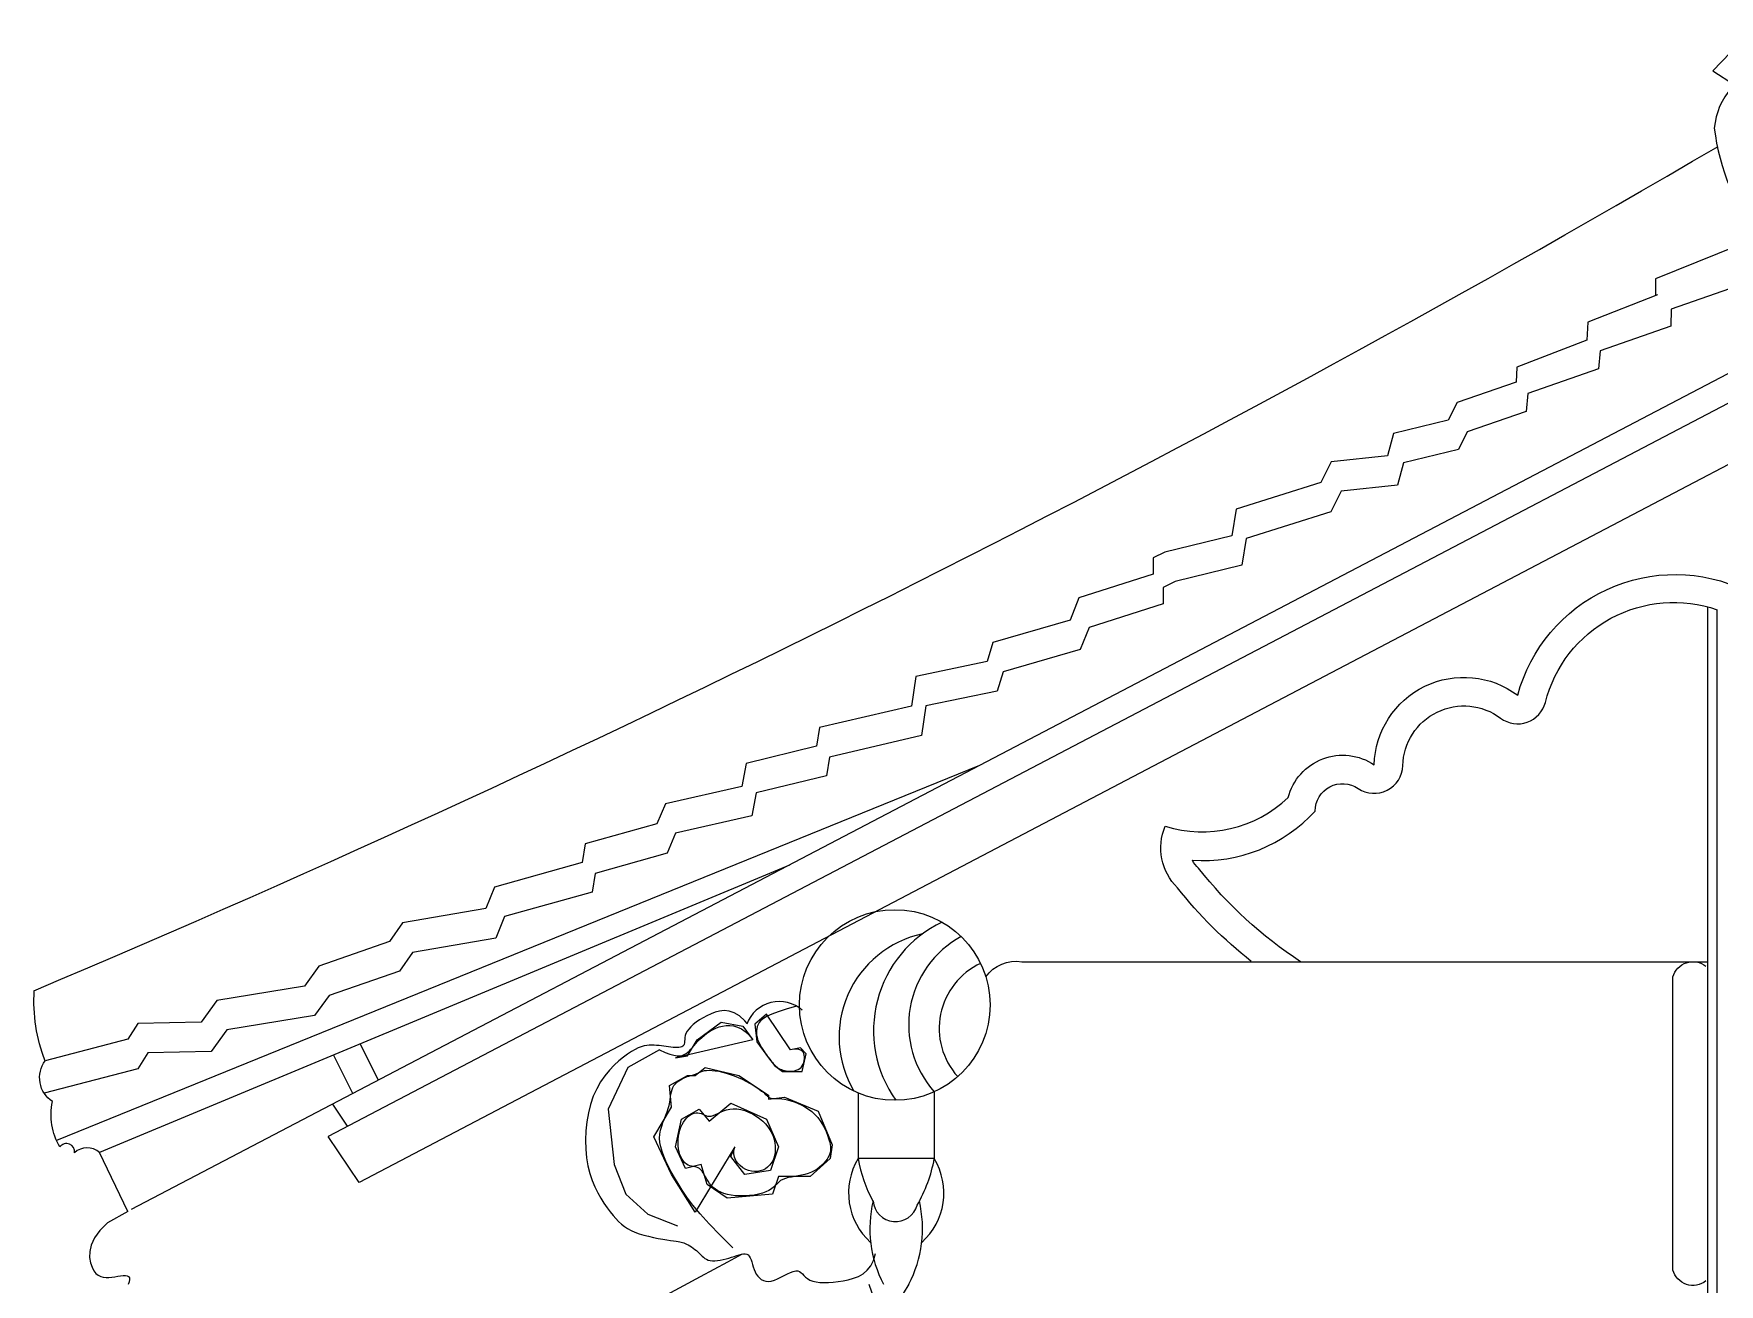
# Model space of a CAD drawing. Header units: metres. Extents: x 2417 to 8168, y 646 to 5953.
# Drawn here: x 2674 to 4442, y 4253 to 5565 of the extents above; entities that cross this region are included whole.
import ezdxf

# ---------------------------------------------------------------- set-up
doc = ezdxf.new("R2010")
doc.units = ezdxf.units.M
for name, color, linetype in [('3', 3, 'Continuous'), ('4', 4, 'Continuous'), ('7', 7, 'Continuous'), ('BH', 3, 'Continuous')]:
    doc.layers.add(name, color=color, linetype=linetype)

msp = doc.modelspace()

# ---------------------------------------------------------------- hatches: boundary and pattern name
at = {"layer": 'BH'}
h = msp.add_hatch(dxfattribs=at)
h.set_pattern_fill('ANSI31', scale=50)
h.paths.add_polyline_path([(3008.58, 4452.66), (3035.22, 4466.61), (3016.13, 4504.74), (2988.32, 4493.15)])

# ---------------------------------------------------------------- linework, layer by layer
at = {"layer": '3'}
for p, q in [((4554.5, 5262.19), (3665.81, 4796.78)), ((4556.92, 5232.17), (2982.72, 4407.75)), ((4558, 5168.68), (3015.1, 4359.24)), ((4439.84, 3738.77), (4439.84, 4960.3)), ((3665.81, 4796.78), (2697.67, 4403.36)), ((3665.81, 4796.78), (2776.07, 4330.92)), ((3466.61, 4692.45), (2742.8, 4390.84)), ((3002.94, 4418.33), (2987.46, 4441.52)), ((3015.1, 4359.24), (2982.72, 4407.75))]:
    msp.add_line(p, q, dxfattribs=at)
for points in [[(3951.02, 4591.34, -0.06), (3873.62, 4668.67, -0.31), (3860.71, 4733.11, 0.27), (3989.73, 4763.18, -0.52), (4080.04, 4797.55, -0.61), (4230.55, 4870.59, -0.47), (4469.6, 4980.43)], [(4002.74, 4590.96, -0.08), (3895.8, 4688.99, -0.1), (3889.18, 4697.61, 0.23), (4018.01, 4749.13, -0.6), (4063.08, 4772.81, 0.59), (4110.03, 4796.76, -0.61), (4212.62, 4846.54, 0.53), (4259.58, 4863.02, -0.44), (4439.84, 4960.3, -0.39)], [(3672.62, 4575.07, -0.29), (3710.37, 4590.96), (4429.84, 4590.96)], [(4427.84, 4256.11, -0.54), (4393.4, 4267.43), (4393.4, 4575.01, -0.54), (4427.84, 4586.33)]]:
    msp.add_lwpolyline(points, format="xyb", dxfattribs=at)
for centre, radius, start, end in [((3629.18, 4511.94), 110.66, 102.07, 210.81), ((3680.82, 4518.64), 126.07, 115.48, 215.41), ((3696.82, 4524.82), 105.23, 118.44, 221.89), ((3698.73, 4521.04), 75.17, 114.92, 222.26), ((3648.64, 4282.22), 103.11, 196.73, 270.67), ((3764.08, 4143.65), 203.83, 147.71, 198.22)]:
    msp.add_arc(centre, radius, start, end, dxfattribs=at)
at = {"layer": '4'}
for p, q in [((4429.84, 3738.77), (4429.84, 4963.27)), ((3008.61, 4452.59), (2988.32, 4493.15)), ((3035.25, 4466.55), (3016.13, 4504.74)), ((3538.49, 4453.33), (3538.49, 4384.42)), ((3618.49, 4454.57), (3618.49, 4384.42)), ((2772.45, 4328.91), (2742.8, 4390.84)), ((3618.49, 4384.42), (3538.49, 4384.42))]:
    msp.add_line(p, q, dxfattribs=at)
for points in [[(4472.53, 5564.74), (4435.15, 5525.77), (4457.9, 5511.16)], [(4560.64, 5363.24), (4461.17, 5324.17), (4460.7, 5299.8), (4391.47, 5275.66), (4391.13, 5257.94)], [(4483.55, 5351.27), (4374.95, 5307.43), (4375.2, 5289.71)], [(4377.29, 5290.67), (4303.98, 5262.19), (4303.02, 5243.34)], [(4391.13, 5257.94), (4316.9, 5231.92), (4315.31, 5213.12)], [(4303.02, 5243.34), (4229.71, 5214.86), (4228.92, 5199.19)], [(4228.92, 5199.19), (4166.98, 5177.85), (4157.64, 5159.2), (4100.08, 5145.21), (4093.85, 5121.9), (4034.73, 5115.68), (4023.84, 5093.92), (3935.16, 5065.94), (3930.49, 5037.97), (3860.48, 5020.87), (3848.03, 5014.65), (3848.03, 4997.55), (3770.24, 4972.69), (3760.9, 4949.37), (3680, 4926.06), (3673.77, 4905.85), (3599.09, 4890.31), (3594.43, 4859.22), (3497.96, 4836.66), (3494.95, 4817.07), (3421.02, 4798.98), (3416.49, 4774.87), (3336.53, 4756.78), (3327.48, 4735.68), (3252.05, 4714.58), (3249.03, 4694.99), (3157, 4669.37), (3147.95, 4646.76), (3060.44, 4631.69), (3046.86, 4612.1), (2972.94, 4586.47), (2957.85, 4565.37), (2865.82, 4550.3), (2849.22, 4527.69), (2782.84, 4526.19), (2772.28, 4509.61), (2685.75, 4487.06)], [(4228.92, 5199.19), (4166.98, 5177.85), (4157.64, 5159.2), (4100.08, 5145.21), (4093.85, 5121.9), (4034.73, 5115.68), (4023.84, 5093.92), (3935.16, 5065.94), (3930.49, 5037.97), (3860.48, 5020.87), (3848.03, 5014.65), (3848.03, 4997.55), (3770.24, 4972.69), (3760.9, 4949.37), (3680, 4926.06), (3673.77, 4905.85), (3599.09, 4890.31), (3594.43, 4859.22), (3497.96, 4836.66), (3494.95, 4817.07), (3421.02, 4798.98), (3416.49, 4774.87), (3336.53, 4756.78), (3327.48, 4735.68), (3252.05, 4714.58), (3249.03, 4694.99), (3157, 4669.37), (3147.95, 4646.76), (3060.44, 4631.69), (3046.86, 4612.1), (2972.94, 4586.47), (2957.85, 4565.37), (2865.82, 4550.3), (2849.22, 4527.69), (2782.84, 4526.19), (2772.28, 4509.61), (2685.75, 4487.06)], [(4315.31, 5213.12), (4241.09, 5187.11), (4239.5, 5168.3)], [(4315.31, 5213.12), (4241.09, 5187.11), (4239.5, 5168.3)], [(4239.5, 5168.3), (4177.56, 5146.96), (4168.23, 5128.31), (4110.66, 5114.32), (4104.44, 5091.01), (4045.32, 5084.79), (4034.43, 5063.03), (3945.74, 5035.05), (3941.07, 5007.08), (3871.06, 4989.98), (3858.61, 4983.76), (3858.61, 4966.67), (3780.82, 4941.8), (3771.49, 4918.48), (3690.58, 4895.17), (3684.36, 4874.96), (3609.68, 4859.42), (3605.01, 4828.34), (3508.55, 4805.78), (3505.53, 4786.18), (3431.61, 4768.1), (3427.08, 4743.98), (3347.12, 4725.9), (3338.07, 4704.8), (3262.63, 4683.7), (3259.61, 4664.1), (3167.58, 4638.48), (3158.53, 4615.87), (3071.03, 4600.8), (3057.45, 4581.21), (2983.52, 4555.59), (2968.44, 4534.48), (2876.4, 4519.41), (2859.81, 4496.81), (2793.43, 4495.3), (2782.86, 4478.72), (2684.68, 4453.13)], [(2772.45, 4328.91), (2751.28, 4317.16), (2743.03, 4309.02), (2737.4, 4301.17), (2734.01, 4293.73), (2732.46, 4286.82), (2732.35, 4280.54), (2733.3, 4275.03), (2734.9, 4270.41), (2736.83, 4266.75), (2739, 4263.98), (2741.39, 4261.99), (2743.97, 4260.68), (2746.7, 4259.94), (2749.58, 4259.66), (2752.56, 4259.73), (2755.63, 4260.04), (2758.75, 4260.48), (2761.83, 4260.96), (2764.77, 4261.39), (2767.48, 4261.67), (2769.86, 4261.71), (2771.81, 4261.41), (2773.24, 4260.68), (2774.04, 4259.44), (2774.15, 4257.59), (2773.68, 4255.16), (2772.76, 4252.17)], [(3333.78, 4239.51), (3373.04, 4260.59), (3402, 4276.16), (3417.4, 4284.44)]]:
    msp.add_lwpolyline(points, dxfattribs=at)
for points in [[(4493.65, 5530.64, 0.33), (4436.77, 5465.7, 0.14), (4485.53, 5348.81)], [(2742.8, 4390.84, 0.38), (2716.42, 4390.55, 0.78), (2701.08, 4396.68, -0.19), (2693.41, 4444.17, -0.43), (2685.75, 4487.06, -0.11), (2674.27, 4560.74, -0.11)]]:
    msp.add_lwpolyline(points, format="xyb", dxfattribs=at)
msp.add_circle((3577.06, 4545.59), 100, dxfattribs=at)
msp.add_arc((-3219.83, 18519.24), 15151.9, 292.89, 300.37, dxfattribs=at)
at = {"layer": '7'}
msp.add_line((2748.62, 4387.49), (2748.62, 4387.49), dxfattribs=at)
for points in [[(3422.05, 4526.22), (3419.88, 4528.85), (3414.07, 4534.09), (3408.52, 4537.47), (3403.22, 4539.25), (3398.15, 4539.73), (3393.31, 4539.19), (3388.67, 4537.91), (3384.23, 4536.16), (3379.97, 4534.19), (3375.94, 4532.08), (3372.18, 4529.85), (3368.74, 4527.53), (3365.67, 4525.15), (3363.01, 4522.75), (3360.8, 4520.35), (3359.11, 4517.99), (3357.94, 4515.69), (3357.2, 4513.48), (3356.79, 4511.38), (3356.6, 4509.42), (3356.5, 4507.63), (3356.38, 4506.02), (3356.13, 4504.62), (3355.64, 4503.45), (3354.82, 4502.54), (3353.68, 4501.86), (3352.25, 4501.4), (3350.58, 4501.12), (3348.69, 4501), (3346.63, 4501.02), (3344.43, 4501.15), (3342.13, 4501.38), (3339.76, 4501.66), (3337.33, 4501.99), (3334.86, 4502.34), (3332.34, 4502.67), (3329.8, 4502.98), (3327.22, 4503.23), (3324.63, 4503.39), (3322.04, 4503.45), (3319.43, 4503.38), (3316.77, 4503.11), (3314, 4502.59), (3311.08, 4501.77), (3307.94, 4500.56), (3304.55, 4498.93), (3300.83, 4496.79), (3296.74, 4494.11), (3292.27, 4490.81), (3287.51, 4486.89), (3282.6, 4482.34), (3277.69, 4477.15), (3272.91, 4471.31), (3268.39, 4464.81), (3264.28, 4457.64), (3260.71, 4449.81), (3257.8, 4441.32), (3255.56, 4432.31), (3253.97, 4422.96), (3253, 4413.42), (3252.66, 4403.87), (3252.92, 4394.47), (3253.76, 4385.38), (3255.17, 4376.78), (3257.12, 4368.79), (3259.53, 4361.42), (3262.3, 4354.65), (3265.35, 4348.44), (3268.57, 4342.76), (3271.88, 4337.6), (3275.18, 4332.91), (3278.38, 4328.67), (3281.42, 4324.85), (3284.34, 4321.42), (3287.24, 4318.35), (3290.21, 4315.6), (3293.31, 4313.15), (3296.65, 4310.95), (3300.31, 4308.98), (3304.37, 4307.21), (3308.87, 4305.6), (3313.72, 4304.15), (3318.76, 4302.86), (3323.86, 4301.72), (3328.85, 4300.72), (3333.6, 4299.86), (3337.96, 4299.14), (3341.78, 4298.56), (3344.97, 4298.1), (3347.58, 4297.73), (3349.71, 4297.42), (3351.49, 4297.13), (3353, 4296.82), (3354.35, 4296.46), (3355.66, 4296.02), (3357.03, 4295.44), (3358.53, 4294.71), (3360.16, 4293.84), (3361.88, 4292.84), (3363.65, 4291.72), (3365.44, 4290.51), (3367.21, 4289.21), (3368.92, 4287.85), (3370.54, 4286.44), (3372.04, 4285.01), (3373.47, 4283.58), (3374.87, 4282.2), (3376.3, 4280.91), (3377.81, 4279.74), (3379.46, 4278.75), (3381.29, 4277.97), (3383.36, 4277.44), (3385.71, 4277.2), (3388.29, 4277.21), (3391.06, 4277.44), (3393.97, 4277.88), (3396.96, 4278.47), (3399.97, 4279.2), (3402.96, 4280.02), (3405.88, 4280.91), (3408.67, 4281.82), (3411.31, 4282.7), (3413.8, 4283.47), (3416.1, 4284.06), (3418.21, 4284.42), (3420.11, 4284.46), (3421.78, 4284.12), (3423.2, 4283.33), (3424.38, 4282.04), (3425.36, 4280.33), (3426.2, 4278.26), (3426.97, 4275.93), (3427.72, 4273.42), (3428.51, 4270.82), (3429.41, 4268.21), (3430.48, 4265.68), (3431.76, 4263.3), (3433.28, 4261.14), (3435.03, 4259.26), (3437.02, 4257.72), (3439.25, 4256.56), (3441.73, 4255.85), (3444.47, 4255.64), (3447.45, 4255.99), (3450.69, 4256.92), (3454.09, 4258.29), (3457.58, 4259.96), (3461.05, 4261.74), (3464.43, 4263.47), (3467.62, 4264.99), (3470.54, 4266.13), (3473.09, 4266.72), (3475.22, 4266.64), (3477.03, 4265.98), (3478.63, 4264.87), (3480.15, 4263.43), (3481.72, 4261.79), (3483.47, 4260.1), (3485.52, 4258.46), (3487.99, 4257.02), (3490.98, 4255.89), (3494.48, 4255.06), (3498.41, 4254.54), (3502.74, 4254.32), (3507.39, 4254.38), (3512.33, 4254.71), (3517.48, 4255.31), (3522.81, 4256.16), (3528.23, 4257.28), (3533.62, 4258.8), (3538.83, 4260.86), (3543.7, 4263.62), (3548.1, 4267.24), (3551.87, 4271.86), (3554.86, 4277.63), (3556.93, 4284.71)], [(3330.35, 4498.61), (3330.35, 4498.61), (3336.12, 4495.92), (3341.02, 4494.02), (3345.15, 4492.83), (3348.63, 4492.27), (3351.55, 4492.25), (3354.03, 4492.69), (3356.17, 4493.51), (3358.07, 4494.63), (3359.83, 4495.96), (3361.51, 4497.48), (3363.14, 4499.17), (3364.78, 4501.01), (3366.47, 4502.96), (3368.25, 4505.02), (3370.17, 4507.15), (3372.27, 4509.34), (3374.59, 4511.55), (3377.13, 4513.74), (3379.88, 4515.86), (3382.82, 4517.86), (3385.95, 4519.68), (3389.25, 4521.26), (3392.72, 4522.56), (3396.35, 4523.53), (3400.12, 4524.09), (3404.01, 4524.18), (3407.98, 4523.67), (3412.01, 4522.49), (3416.06, 4520.53), (3420.1, 4517.69), (3424.11, 4513.87), (3428.05, 4508.99), (3346.98, 4490.3), (3359.45, 4492.38), (3369.85, 4508.99), (3394.79, 4527.68), (3417.66, 4523.53), (3428.05, 4508.99)], [(3473.78, 4544.29), (3473.78, 4544.29), (3463.22, 4541.32), (3454.74, 4538.59), (3448.1, 4536.07), (3443.04, 4533.72), (3439.31, 4531.48), (3436.66, 4529.33), (3434.84, 4527.21), (3433.6, 4525.08), (3432.72, 4522.92), (3432.14, 4520.72), (3431.85, 4518.49), (3431.82, 4516.24), (3432.04, 4513.98), (3432.48, 4511.72), (3433.12, 4509.48), (3433.94, 4507.26), (3434.93, 4505.07), (3436.04, 4502.93), (3437.26, 4500.84), (3438.53, 4498.82), (3439.84, 4496.89), (3441.15, 4495.04), (3442.43, 4493.31), (3443.64, 4491.68), (3444.77, 4490.19), (3445.81, 4488.81), (3446.79, 4487.54), (3447.71, 4486.36), (3448.61, 4485.27), (3449.49, 4484.24), (3450.37, 4483.27), (3451.27, 4482.34), (3452.19, 4481.45), (3453.18, 4480.6), (3454.23, 4479.8), (3455.38, 4479.05), (3456.64, 4478.37), (3458.04, 4477.76), (3459.59, 4477.24), (3461.31, 4476.8), (3463.22, 4476.47), (3465.26, 4476.25), (3467.39, 4476.18), (3469.54, 4476.28), (3471.66, 4476.58), (3473.69, 4477.09), (3475.57, 4477.85), (3477.25, 4478.88), (3478.68, 4480.18), (3479.86, 4481.73), (3480.78, 4483.45), (3481.47, 4485.3), (3481.92, 4487.23), (3482.15, 4489.17), (3482.14, 4491.08), (3481.93, 4492.9), (3481.49, 4494.57), (3480.78, 4496.05), (3479.74, 4497.3), (3478.31, 4498.28), (3476.44, 4498.94), (3474.06, 4499.25), (3471.11, 4499.15), (3467.55, 4498.61), (3442.6, 4535.99), (3430.13, 4525.6), (3432.21, 4506.91), (3444.68, 4490.3), (3450.92, 4481.99), (3459.23, 4475.76), (3480.02, 4475.76), (3484.18, 4494.45), (3477.94, 4500.68), (3467.55, 4498.61)], [(3330.35, 4498.61), (3297.09, 4479.92), (3276.3, 4436.31), (3282.54, 4378.16), (3295.01, 4347.01), (3317.88, 4326.25), (3349.06, 4313.79)], [(3407.26, 4290.94), (3407.26, 4290.94), (3393.67, 4304.16), (3382.34, 4315.89), (3372.97, 4326.31), (3365.3, 4335.57), (3359.04, 4343.85), (3353.92, 4351.32), (3349.64, 4358.14), (3345.94, 4364.49), (3342.59, 4370.51), (3339.56, 4376.23), (3336.9, 4381.7), (3334.64, 4386.92), (3332.82, 4391.93), (3331.47, 4396.74), (3330.64, 4401.37), (3330.35, 4405.85), (3330.62, 4410.2), (3331.37, 4414.42), (3332.47, 4418.5), (3333.82, 4422.46), (3335.29, 4426.29), (3336.78, 4429.99), (3338.18, 4433.56), (3339.36, 4437), (3340.25, 4440.31), (3340.9, 4443.48), (3341.38, 4446.5), (3341.78, 4449.37), (3342.19, 4452.08), (3342.67, 4454.62), (3343.32, 4456.98), (3344.21, 4459.15), (3345.4, 4461.13), (3346.86, 4462.92), (3348.52, 4464.52), (3350.32, 4465.94), (3352.2, 4467.18), (3354.1, 4468.25), (3355.96, 4469.15), (3357.72, 4469.88), (3359.33, 4470.45), (3360.81, 4470.9), (3362.17, 4471.26), (3363.44, 4471.57), (3364.64, 4471.86), (3365.81, 4472.17), (3366.96, 4472.53), (3368.12, 4473), (3369.31, 4473.57), (3370.58, 4474.23), (3371.97, 4474.92), (3373.53, 4475.59), (3375.3, 4476.2), (3377.32, 4476.69), (3379.65, 4477.03), (3382.32, 4477.15), (3385.36, 4477.02), (3388.74, 4476.64), (3392.39, 4476.02), (3396.26, 4475.16), (3400.3, 4474.07), (3404.44, 4472.77), (3408.63, 4471.25), (3412.81, 4469.53), (3416.92, 4467.63), (3420.92, 4465.59), (3424.75, 4463.46), (3428.36, 4461.31), (3431.68, 4459.2), (3434.68, 4457.17), (3437.3, 4455.29), (3439.49, 4453.61), (3441.21, 4452.18), (3442.53, 4450.99), (3443.56, 4450.02), (3444.38, 4449.24), (3445.08, 4448.65), (3445.77, 4448.21), (3446.53, 4447.91), (3447.45, 4447.73), (3448.62, 4447.64), (3450.06, 4447.6), (3451.76, 4447.58), (3453.73, 4447.51), (3455.98, 4447.37), (3458.51, 4447.1), (3461.33, 4446.66), (3464.43, 4446), (3467.81, 4445.09), (3471.41, 4443.91), (3475.14, 4442.46), (3478.94, 4440.72), (3482.72, 4438.69), (3486.4, 4436.36), (3489.92, 4433.72), (3493.19, 4430.77), (3496.14, 4427.51), (3498.78, 4424), (3501.12, 4420.33), (3503.15, 4416.58), (3504.89, 4412.83), (3506.34, 4409.16), (3507.52, 4405.65), (3508.43, 4402.39), (3509.08, 4399.43), (3509.46, 4396.74), (3509.58, 4394.29), (3509.43, 4392.01), (3509, 4389.86), (3508.28, 4387.79), (3507.29, 4385.75), (3506.01, 4383.7), (3504.43, 4381.6), (3502.58, 4379.48), (3500.46, 4377.38), (3498.08, 4375.35), (3495.46, 4373.43), (3492.61, 4371.68), (3489.54, 4370.12), (3486.26, 4368.82), (3482.79, 4367.78), (3479.21, 4366.97), (3475.59, 4366.3), (3472.01, 4365.7), (3468.54, 4365.11), (3465.26, 4364.44), (3462.25, 4363.62), (3459.58, 4362.59), (3457.3, 4361.28), (3455.31, 4359.75), (3453.47, 4358.06), (3451.65, 4356.27), (3449.72, 4354.45), (3447.55, 4352.66), (3444.99, 4350.97), (3441.91, 4349.43), (3438.23, 4348.12), (3434.03, 4347.04), (3429.46, 4346.21), (3424.63, 4345.63), (3419.69, 4345.3), (3414.77, 4345.25), (3410.01, 4345.47), (3405.53, 4345.97), (3401.45, 4346.76), (3397.77, 4347.82), (3394.46, 4349.13), (3391.5, 4350.65), (3388.87, 4352.36), (3386.53, 4354.25), (3384.47, 4356.28), (3382.67, 4358.43), (3381.08, 4360.68), (3379.68, 4362.96), (3378.4, 4365.22), (3377.21, 4367.39), (3376.05, 4369.42), (3374.87, 4371.23), (3373.63, 4372.79), (3372.27, 4374.01), (3370.77, 4374.87), (3369.13, 4375.44), (3367.4, 4375.83), (3365.6, 4376.13), (3363.77, 4376.45), (3361.94, 4376.88), (3360.15, 4377.53), (3358.41, 4378.51), (3356.78, 4379.88), (3355.26, 4381.63), (3353.88, 4383.73), (3352.65, 4386.12), (3351.61, 4388.78), (3350.77, 4391.65), (3350.14, 4394.7), (3349.75, 4397.89), (3349.62, 4401.18), (3349.74, 4404.51), (3350.11, 4407.84), (3350.71, 4411.13), (3351.53, 4414.32), (3352.58, 4417.36), (3353.84, 4420.21), (3355.3, 4422.81), (3356.95, 4425.13), (3358.75, 4427.15), (3360.67, 4428.86), (3362.66, 4430.25), (3364.68, 4431.32), (3366.7, 4432.06), (3368.66, 4432.45), (3370.54, 4432.5), (3372.3, 4432.21), (3373.97, 4431.67), (3375.6, 4430.98), (3377.21, 4430.25), (3378.86, 4429.59), (3380.58, 4429.09), (3382.41, 4428.88), (3384.4, 4429.04), (3386.58, 4429.65), (3388.95, 4430.62), (3391.53, 4431.81), (3394.32, 4433.11), (3397.31, 4434.37), (3400.53, 4435.46), (3403.96, 4436.27), (3407.61, 4436.65), (3411.48, 4436.52), (3415.5, 4435.87), (3419.59, 4434.76), (3423.68, 4433.24), (3427.68, 4431.34), (3431.53, 4429.11), (3435.15, 4426.6), (3438.45, 4423.85), (3441.37, 4420.9), (3443.91, 4417.79), (3446.08, 4414.55), (3447.89, 4411.21), (3449.33, 4407.81), (3450.43, 4404.38), (3451.19, 4400.95), (3451.61, 4397.54), (3451.71, 4394.21), (3451.49, 4390.97), (3450.95, 4387.86), (3450.1, 4384.91), (3448.94, 4382.16), (3447.47, 4379.63), (3445.7, 4377.37), (3443.64, 4375.39), (3441.3, 4373.74), (3438.7, 4372.44), (3435.91, 4371.5), (3432.97, 4370.96), (3429.92, 4370.83), (3426.81, 4371.13), (3423.69, 4371.9), (3420.6, 4373.14), (3417.61, 4374.88), (3414.82, 4377.07), (3412.37, 4379.66), (3410.36, 4382.6), (3408.93, 4385.84), (3408.2, 4389.33), (3408.3, 4393.01), (3409.34, 4396.85), (3367.77, 4328.32), (3342.82, 4367.78), (3324.12, 4407.23), (3342.82, 4438.38), (3340.75, 4461.23), (3359.45, 4471.61), (3367.77, 4471.61), (3378.16, 4479.92), (3413.5, 4471.61), (3444.68, 4450.84), (3444.68, 4446.69), (3461.31, 4448.77), (3496.65, 4434.23), (3511.2, 4398.93), (3509.12, 4384.39), (3488.34, 4365.7), (3455.08, 4365.7), (3448.84, 4347.01), (3401.03, 4342.86), (3380.24, 4357.4), (3374, 4378.16), (3357.37, 4374.01), (3346.98, 4396.85), (3353.22, 4425.92), (3371.93, 4436.31), (3382.32, 4423.85), (3405.19, 4442.54), (3442.6, 4425.92), (3455.08, 4396.85), (3446.76, 4371.93), (3419.74, 4367.78), (3405.19, 4386.47), (3409.34, 4396.85)]]:
    msp.add_lwpolyline(points, dxfattribs=at)
for centre, radius, start, end in [((3455.88, 4513.02), 36.31, 48.32, 159.72), ((3598.35, 4348.43), 69.85, 148.99, 228.11), ((3689.35, 4411.96), 153.36, 190.35, 208.12), ((3467.62, 4411.96), 153.36, 330.12, 349.65), ((3558.62, 4348.43), 69.85, 311.89, 31.01), ((3677.78, 4311.18), 126.92, 166.85, 207.52), ((3577.79, 4341.96), 23.69, 184.63, 344.33), ((3479.19, 4311.18), 126.92, 332.48, 13.15)]:
    msp.add_arc(centre, radius, start, end, dxfattribs=at)

doc.saveas('drawing.dxf')
